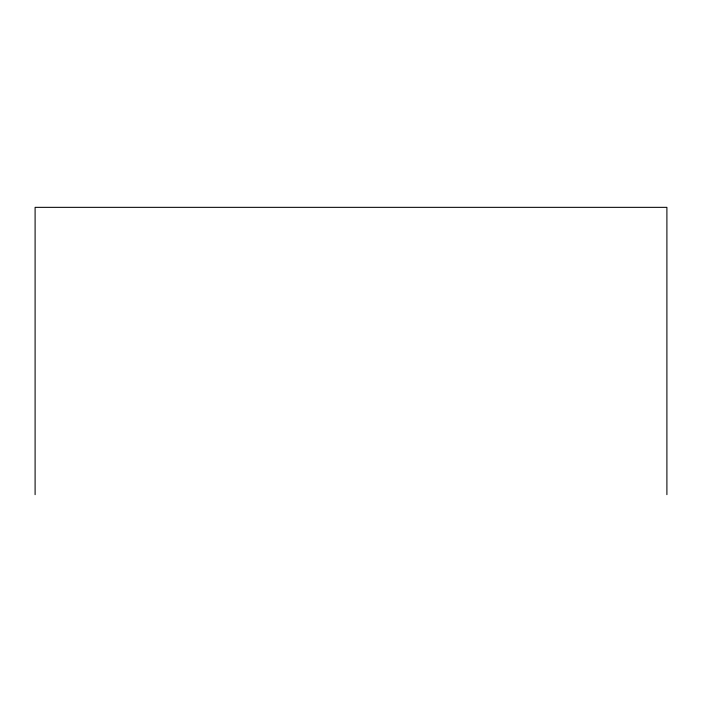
<?xml version="1.0" encoding="UTF-8"?>
<svg xmlns="http://www.w3.org/2000/svg" width="702" height="702" viewBox="0 0 702 702"><rect width="100%" height="100%" fill="white"/><g stroke="black" fill="none" stroke-linecap="round" stroke-linejoin="round"><path stroke-width="1.05" d="M666.9 494.656L666.9 207.344L35.1 207.344L35.1 494.656"/></g></svg>
